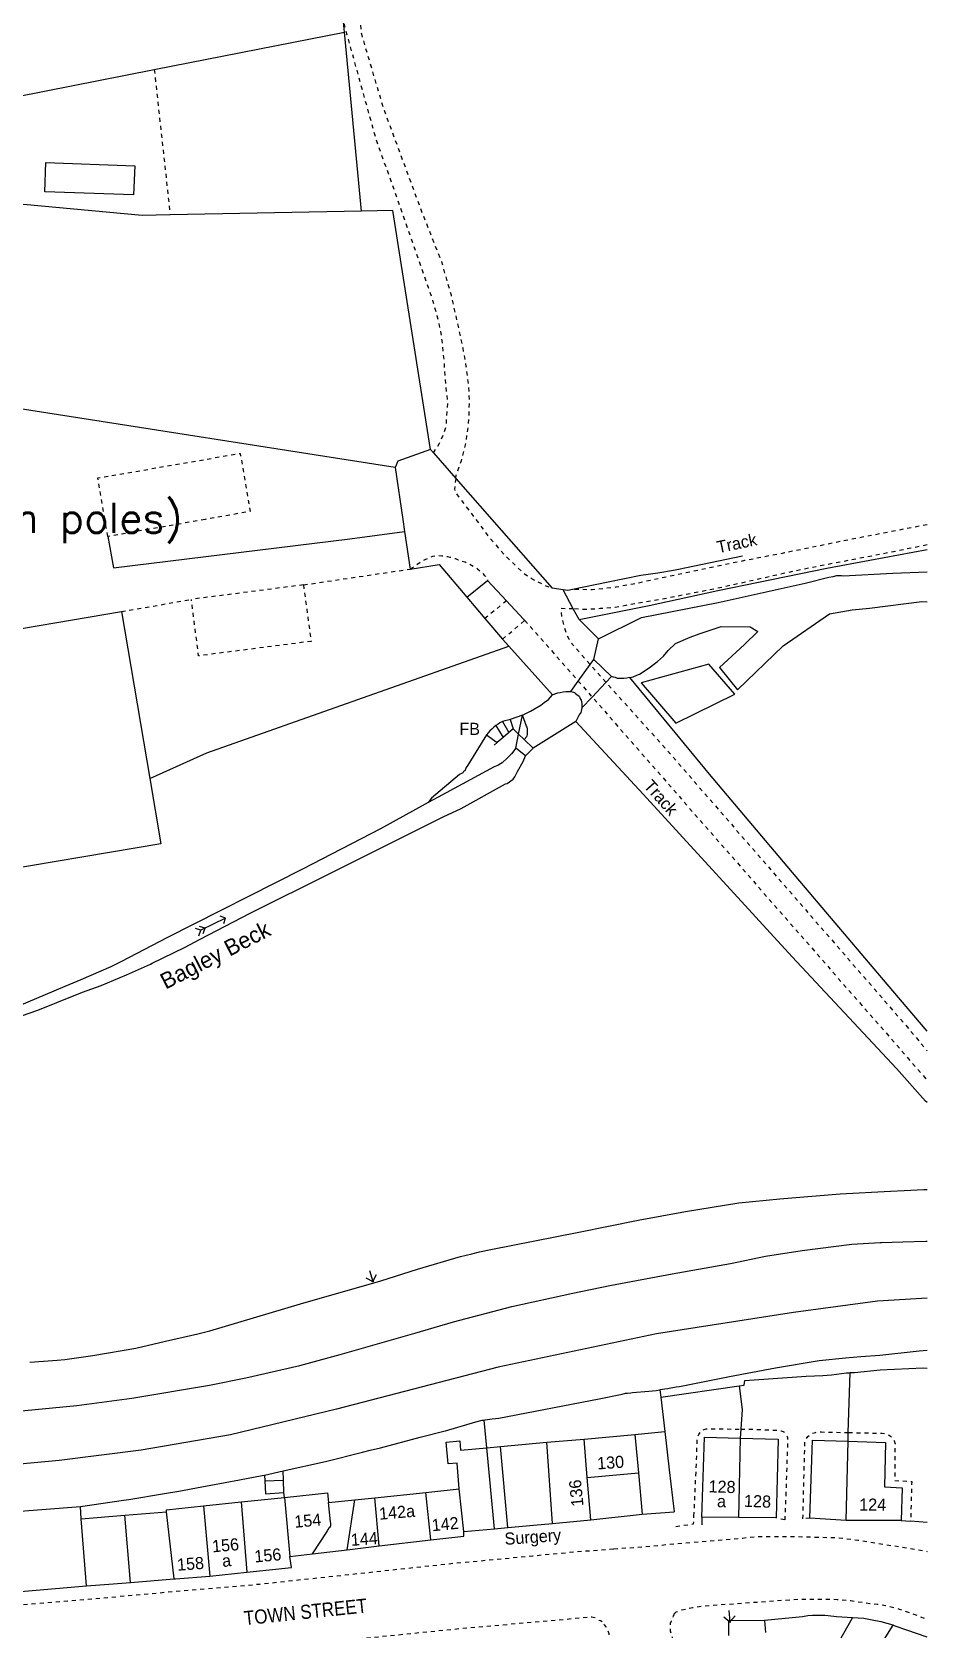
# Model space of a CAD drawing. Extents: x 421500 to 422711, y 436000 to 437000.
# Drawn here: x 422389 to 422500, y 436362.5 to 436560.4 of the extents above; entities that cross this region are included whole.
import ezdxf

# ---------------------------------------------------------------- set-up
doc = ezdxf.new("R2010")
doc.units = 0
doc.linetypes.add('716709-ExBase$0$OS-DASHEDLINE', pattern=[1, 0.5, -0.5])
doc.layers.get('0').update_dxf_attribs({"color": 210})
for name, color, linetype in [('716709-ExBase$0$OS-LINE_0001_BLG_OUTLINE', 7, 'Continuous'), ('716709-ExBase$0$OS-LINE_0003_BLG_OUTLINE_OVHD', 7, '716709-ExBase$0$OS-DASHEDLINE'), ('716709-ExBase$0$OS-LINE_0021_ROAD_OR_TRACK', 8, '716709-ExBase$0$OS-DASHEDLINE'), ('716709-ExBase$0$OS-LINE_0030_BLG_DIVISION', 8, 'Continuous'), ('716709-ExBase$0$OS-LINE_0030_OBSTRUCTING_FEAT', 8, 'Continuous'), ('716709-ExBase$0$OS-LINE_0032_PATH_OR_EDGE', 8, '716709-ExBase$0$OS-DASHEDLINE'), ('716709-ExBase$0$OS-LINE_0052_STEP_OR_UNCLASS', 8, 'Continuous'), ('716709-ExBase$0$OS-LINE_0059_WATER_EDGE_LIMIT', 8, 'Continuous'), ('716709-ExBase$0$OS-PARLIAMENT_CONSTITNCY_0079', 8, 'Continuous'), ('716709-ExBase$0$OS-PT_0026_BENCH_MARK_LOCN', 8, 'Continuous'), ('716709-ExBase$0$OS-SYMB_0026_BENCH_MARK', 8, 'Continuous'), ('716709-ExBase$0$OS-SYMB_0069_DIRECTION_OF_FL', 8, 'Continuous'), ('716709-ExBase$0$OS-TEXT_BUILDING_OR_STRUCTURE', 4, 'Continuous'), ('716709-ExBase$0$OS-TEXT_INLAND_WATER', 4, 'Continuous'), ('716709-ExBase$0$OS-TEXT_ROAD_NAME', 7, 'Continuous'), ('716709-ExBase$0$OS-TEXT_ROADSIDE', 4, 'Continuous'), ('716709-ExBase$0$OS-TEXT_STRUCTURE', 4, 'Continuous'), ('z-dwgnotes', 11, 'Continuous')]:
    doc.layers.add(name, color=color, linetype=linetype)
doc.styles.add('716709-ExBase$0$Romans', font='romans.shx', dxfattribs={"width": 0.9})
doc.styles.add('716709-ExBase$0$Standard', font='romans.shx')
doc.styles.add('KL_LTAG', font='romans.shx')

# ---------------------------------------------------------------- blocks, each defined once
blk = doc.blocks.new('716709-ExBase$0$OS-BENCH MARK')
at = {"linetype": 'Continuous'}
blk.add_line((1.42, 0), (0, 0), dxfattribs=at)
at = {"linetype": 'Continuous', "flags": 128}
blk.add_lwpolyline([(0.707, 0.707), (0, 0), (0.707, -0.707)], dxfattribs=at)
blk = doc.blocks.new('716709-ExBase$0$OS-FLOW ARROW')
at = {"linetype": 'Continuous', "flags": 128}
for points in [[(0.5, 0.5), (0, 0), (0.5, -0.5)], [(0, 0), (3.438, 0)], [(3.35, 0.5), (2.85, 0), (3.35, -0.5)], [(3.938, 0.5), (3.438, 0), (3.938, -0.5)]]:
    blk.add_lwpolyline(points, dxfattribs=at)
blk = doc.blocks.new('716709-ExBase$0$OS-DOT')
at = {"linetype": 'Continuous'}
blk.add_circle((0, 0), 0.05, dxfattribs=at)

msp = doc.modelspace()

# ---------------------------------------------------------------- linework, layer by layer
at = {"layer": '716709-ExBase$0$OS-LINE_0001_BLG_OUTLINE'}
for p, q in [((422400.07, 436488.58), (422403.58, 436467.89)), ((422457.45, 436386.03), (422463.75, 436386.6)), ((422463.75, 436386.6), (422464.2, 436381.85)), ((422445.38, 436384.94), (422447.1, 436385.1)), ((422447.1, 436385.1), (422452.85, 436385.62)), ((422448, 436375.05), (422447.1, 436385.1)), ((422452.85, 436385.62), (422457.45, 436386.03)), ((422464.2, 436381.85), (422464.68, 436376.73)), ((422414.94, 436378.23), (422420.29, 436378.79)), ((422425.75, 436378.15), (422429.04, 436378.5)), ((422428.06, 436372.29), (422429.04, 436378.5)), ((422429.04, 436378.5), (422431.49, 436378.75)), ((422431.49, 436378.75), (422437.85, 436379.42)), ((422432.05, 436372.77), (422431.49, 436378.75)), ((422437.85, 436379.42), (422441.98, 436379.85)), ((422395.1, 436376.15), (422394.98, 436377.67)), ((422395.1, 436376.15), (422400.49, 436376.58)), ((422400.49, 436376.58), (422405.68, 436377)), ((422405.65, 436377.25), (422410.25, 436377.73)), ((422405.68, 436377), (422405.65, 436377.25)), ((422410.25, 436377.73), (422414.94, 436378.23)), ((422458.3, 436376), (422464.68, 436376.73)), ((422442.55, 436374.55), (422446.35, 436374.9)), ((422446.35, 436374.9), (422448, 436375.05)), ((422453.54, 436375.56), (422458.3, 436376)), ((422476.6, 436376.3), (422472.05, 436376.35)), ((422481.3, 436376.25), (422476.6, 436376.3)), ((422489.95, 436375.93), (422485.45, 436376.21)), ((422496.8, 436375.95), (422489.95, 436375.93)), ((422428.06, 436372.29), (422432.05, 436372.77)), ((422432.05, 436372.77), (422438.46, 436373.52)), ((422420.95, 436371.45), (422423.77, 436371.78)), ((422423.77, 436371.78), (422428.06, 436372.29)), ((422401.21, 436368.26), (422406.6, 436368.68)), ((422411.05, 436369.05), (422415.61, 436369.52))]:
    msp.add_line(p, q, dxfattribs=at)
at = {"layer": '716709-ExBase$0$OS-LINE_0001_BLG_OUTLINE', "flags": 128}
for points in [[(422382.96, 436477.09), (422381.55, 436485.45), (422400.07, 436488.58)], [(422403.58, 436467.89), (422404.95, 436459.8), (422382.4, 436456), (422380.9, 436465)], [(422440.35, 436385.65), (422442.05, 436385.8), (422442.15, 436384.65), (422445.38, 436384.94)], [(422441.98, 436379.85), (422441.7, 436383.05), (422440.6, 436382.95), (422440.35, 436385.65)], [(422472.05, 436376.35), (422472.4, 436386.25), (422476.8, 436386.13)], [(422476.8, 436386.13), (422481.55, 436386), (422481.3, 436376.25)], [(422485.45, 436376.21), (422485.8, 436385.9), (422490.2, 436385.75)], [(422490.2, 436385.75), (422494.85, 436385.6), (422494.7, 436380.1), (422496.9, 436380), (422496.8, 436375.95)], [(422420.29, 436378.79), (422425.65, 436379.35), (422425.75, 436378.15)], [(422369.9, 436375.75), (422381.1, 436376.6), (422394.98, 436377.67)], [(422423.77, 436371.78), (422425.6, 436374.55), (422425.65, 436374.7), (422425.75, 436374.85), (422425.85, 436375.05), (422426, 436375.2), (422426.05, 436375.3), (422426.05, 436375.6), (422426, 436375.75), (422425.75, 436378.15)], [(422438.46, 436373.52), (422442.55, 436374), (422442.55, 436374.55)], [(422448, 436375.05), (422451.2, 436375.35), (422453.54, 436375.56)], [(422415.61, 436369.52), (422421.15, 436370.1), (422420.95, 436371.45)], [(422406.6, 436368.68), (422406.8, 436368.7), (422411.05, 436369.05)], [(422371.25, 436365.7), (422383.2, 436366.75), (422395.75, 436367.82)], [(422395.75, 436367.82), (422398.5, 436368.05), (422401.21, 436368.26)]]:
    msp.add_lwpolyline(points, dxfattribs=at)
at = {"layer": '716709-ExBase$0$OS-LINE_0003_BLG_OUTLINE_OVHD'}
for p, q in [((422398.4, 436497.9), (422398, 436500)), ((422410.45, 436500), (422398.4, 436497.9)), ((422422.65, 436491.9), (422408.75, 436490.1))]:
    msp.add_line(p, q, dxfattribs=at)
at = {"layer": '716709-ExBase$0$OS-LINE_0003_BLG_OUTLINE_OVHD', "flags": 128}
for points in [[(422398, 436500), (422397.15, 436505.15), (422414.8, 436508.2), (422416.05, 436501), (422410.45, 436500)], [(422422.65, 436491.9), (422423.6, 436484.9), (422409.65, 436483.1), (422408.75, 436490.1)]]:
    msp.add_lwpolyline(points, dxfattribs=at)
at = {"layer": '716709-ExBase$0$OS-LINE_0021_ROAD_OR_TRACK', "flags": 128}
for points in [[(422323.12, 436363.94), (422323.5, 436363.85), (422324.3, 436363.7), (422325.05, 436363.65), (422325.45, 436363.6), (422333.45, 436363.1), (422338.55, 436362.9), (422347.5, 436362.55), (422348.45, 436362.6), (422350.5, 436362.65), (422351.05, 436362.65), (422352.9, 436362.8), (422353.6, 436362.85), (422355.9, 436362.95), (422365.65, 436363.55), (422369.9, 436363.8), (422370.85, 436363.95), (422384.75, 436365.25), (422395.65, 436366.15), (422409.5, 436367.4), (422417.2, 436368.05), (422440.95, 436370.6), (422451.05, 436371.55), (422456.25, 436372.05), (422461.13, 436372.41)], [(422461.13, 436372.41), (422463.65, 436372.6), (422466.11, 436372.81)], [(422466.11, 436372.81), (422473.75, 436373.45), (422477.1, 436373.75), (422478.8, 436373.95), (422483.45, 436373.95), (422488.7, 436373.8), (422488.95, 436373.8), (422491.4, 436373.5), (422493.85, 436373.1), (422497.45, 436372.55), (422500, 436372.1)], [(422468.65, 436364.4), (422468.75, 436364.5), (422468.9, 436364.6), (422469.25, 436364.75), (422469.6, 436364.85), (422470.9, 436365.15), (422472.2, 436365.35), (422482.15, 436366.05), (422484.4, 436366.2), (422487.25, 436366.2), (422488.85, 436366.15), (422490.55, 436366), (422492.9, 436365.65), (422493.85, 436365.55), (422494.85, 436365.4), (422495.9, 436365.15), (422496.55, 436364.95), (422497.95, 436364.45), (422498.8, 436364.15), (422500, 436363.7)], [(422459.7, 436363.35), (422459.5, 436363.5), (422459.35, 436363.55), (422459.05, 436363.7), (422458.85, 436363.85), (422458.6, 436363.9), (422458.4, 436363.95), (422458.05, 436363.95), (422457.85, 436363.9), (422442.05, 436362.5), (422422.15, 436360.5), (422402.55, 436358.65), (422384.5, 436357.15), (422363.65, 436355.5), (422345.7, 436354), (422339.8, 436353.5), (422332.05, 436352.85), (422331.6, 436352.8), (422331, 436352.7), (422330.85, 436352.65), (422330.75, 436352.6), (422330.6, 436352.45), (422330.5, 436352.3), (422330.2, 436351.8)], [(422468.65, 436364.4), (422468.6, 436364.25), (422468.5, 436364.1), (422468.4, 436363.8), (422468.35, 436363.7), (422468.25, 436363.45), (422468.15, 436363.15), (422468.15, 436362.25), (422468.25, 436361.75), (422468.4, 436361.45), (422470.6, 436338.25), (422470.65, 436338.05), (422470.65, 436337.5), (422470.55, 436337.1), (422470.5, 436336.95), (422470.45, 436336.55), (422470.35, 436336.25), (422470.3, 436336.05), (422470.25, 436335.95), (422464.8, 436327.75), (422460.2, 436321.1), (422460.05, 436320.95), (422459.5, 436320.5), (422458.95, 436320.1), (422458.35, 436319.8), (422457, 436319.5), (422456.3, 436319.45), (422442.95, 436318.7), (422442.4, 436318.7), (422441.8, 436318.6), (422441.2, 436318.4), (422440.65, 436318.1), (422440.15, 436317.75), (422439.7, 436317.4), (422439.3, 436316.9), (422403.55, 436272.9), (422403.4, 436272.75), (422402.9, 436271.65), (422402.75, 436271.1), (422402.75, 436269.8), (422402.65, 436269.1), (422402.45, 436268.55), (422402.1, 436267.95), (422401.7, 436267.45), (422399.35, 436264.5), (422390.45, 436271.7), (422393.1, 436275.05), (422393.3, 436275.25), (422393.5, 436275.4), (422393.75, 436275.5), (422394.05, 436275.55), (422394.35, 436275.5), (422397.85, 436275.45), (422398.35, 436275.45), (422398.85, 436275.55), (422399.3, 436275.75), (422399.65, 436275.95), (422400.1, 436276.2), (422400.45, 436276.55), (422400.75, 436277), (422434.2, 436318.6), (422436.85, 436321.2), (422437.6, 436322.05), (422438.4, 436322.9), (422439.2, 436323.65), (422440.1, 436324.25), (422440.5, 436324.5), (422441.35, 436325), (422442.25, 436325.4), (422442.65, 436325.55), (422443.55, 436325.8), (422444.55, 436326), (422452.8, 436326.5), (422453.15, 436326.5), (422453.6, 436326.6), (422454.05, 436326.75), (422454.5, 436327), (422454.65, 436327.1), (422455.05, 436327.45), (422455.3, 436327.8), (422455.55, 436328.2), (422458.55, 436332.6), (422461.95, 436337.9), (422462.25, 436338.3), (422462.4, 436338.55), (422462.5, 436338.7), (422462.65, 436339), (422462.65, 436339.15), (422462.7, 436339.3), (422462.7, 436339.65), (422460.7, 436361.4), (422460.6, 436361.65), (422460.55, 436361.9), (422460.45, 436362.2), (422460.3, 436362.5), (422460.2, 436362.75), (422460, 436363), (422459.85, 436363.15), (422459.7, 436363.35)]]:
    msp.add_lwpolyline(points, dxfattribs=at)
at = {"layer": '716709-ExBase$0$OS-LINE_0030_BLG_DIVISION'}
for p, q in [((422453.54, 436375.56), (422452.85, 436385.62)), ((422457.85, 436381.25), (422457.45, 436386.03)), ((422476.8, 436386.13), (422476.6, 436376.3)), ((422489.95, 436375.93), (422490.2, 436385.75)), ((422457.85, 436381.25), (422464.2, 436381.85)), ((422458.3, 436376), (422457.85, 436381.25)), ((422420.29, 436378.79), (422420.95, 436371.45)), ((422438.46, 436373.52), (422437.85, 436379.42)), ((422442.55, 436374.55), (422441.98, 436379.85)), ((422401.21, 436368.26), (422400.49, 436376.58)), ((422406.6, 436368.68), (422405.68, 436377)), ((422410.25, 436377.73), (422411.05, 436369.05)), ((422414.94, 436378.23), (422415.61, 436369.52)), ((422395.75, 436367.82), (422395.1, 436376.15))]:
    msp.add_line(p, q, dxfattribs=at)
at = {"layer": '716709-ExBase$0$OS-LINE_0030_OBSTRUCTING_FEAT'}
for p, q in [((422427.75, 436560.39), (422427.64, 436561.63)), ((422404.15, 436555.76), (422427.75, 436560.39)), ((422429.86, 436538.23), (422427.75, 436560.39)), ((422429.86, 436538.23), (422406.12, 436537.77)), ((422434.01, 436506.43), (422387.5, 436513.7)), ((422438.4, 436508.66), (422438.78, 436508.26)), ((422438.78, 436508.26), (422441.54, 436505.09)), ((422434.01, 436506.43), (422434.98, 436500)), ((422441.54, 436505.09), (422446.02, 436500)), ((422434.98, 436500), (422435.2, 436498.51)), ((422446.02, 436500), (422453.51, 436491.5)), ((422435.2, 436498.51), (422435.9, 436493.86)), ((422442.93, 436490.38), (422445.5, 436492.45)), ((422445.5, 436492.45), (422447.84, 436489.93)), ((422454.88, 436491.28), (422453.51, 436491.5)), ((422456.12, 436488.92), (422454.88, 436491.28)), ((422442.93, 436490.38), (422445.16, 436487.73)), ((422445.16, 436487.73), (422447.35, 436485.17)), ((422456.85, 436487.6), (422456.12, 436488.92)), ((422459.25, 436485.2), (422456.85, 436487.6)), ((422447.35, 436485.17), (422448.14, 436484.29)), ((422448.14, 436484.29), (422453.55, 436478.25)), ((422449.83, 436475.75), (422448.3, 436475.2)), ((422448.65, 436474.05), (422447.42, 436473)), ((422446.68, 436472.37), (422446.3, 436472.05)), ((422447.42, 436473), (422446.68, 436472.37)), ((422490.23, 436386.83), (422490.45, 436394.25)), ((422466.97, 436391.2), (422476.69, 436392.61)), ((422466.86, 436392.12), (422466.97, 436391.2)), ((422466.97, 436391.2), (422467.47, 436386.95)), ((422445.38, 436384.94), (422445.05, 436388.38)), ((422463.75, 436386.6), (422467.47, 436386.95)), ((422467.47, 436386.95), (422468.03, 436382.21)), ((422476.88, 436387.26), (422476.8, 436386.13)), ((422490.2, 436385.75), (422490.23, 436386.83)), ((422446.35, 436374.9), (422445.38, 436384.94)), ((422417.81, 436381.56), (422417.85, 436380.84)), ((422417.85, 436380.84), (422420.16, 436380.95)), ((422420.16, 436380.95), (422420.13, 436382.07)), ((422420.22, 436379.4), (422420.16, 436380.95)), ((422468.03, 436382.21), (422468.65, 436377)), ((422420.29, 436378.79), (422420.22, 436379.4)), ((422464.68, 436376.73), (422468.65, 436377)), ((422472.05, 436376.35), (422472.05, 436375.4)), ((422496.8, 436375.95), (422497.95, 436375.86)), ((422500, 436375.7), (422497.95, 436375.86)), ((422479.85, 436363.55), (422479.96, 436362.06)), ((422489.12, 436361.01), (422490.77, 436363.88)), ((422493.85, 436359.85), (422495.8, 436362.95))]:
    msp.add_line(p, q, dxfattribs=at)
at = {"layer": '716709-ExBase$0$OS-LINE_0030_OBSTRUCTING_FEAT', "flags": 128}
for points in [[(422372.96, 436549.34), (422376.88, 436550.42), (422404.15, 436555.76)], [(422401.59, 436540.23), (422390.56, 436540.63), (422390.7, 436544.23), (422401.72, 436543.83), (422401.59, 436540.23)], [(422406.12, 436537.77), (422402.65, 436537.7), (422387.95, 436539.05), (422379.53, 436538.89), (422375.69, 436539.43)], [(422438.4, 436508.66), (422433.75, 436538.3), (422429.86, 436538.23)], [(422438.4, 436508.66), (422434.37, 436507.23), (422434.01, 436506.43)], [(422398.4, 436497.9), (422399.1, 436494), (422428.4, 436497.6), (422435.2, 436498.51)], [(422477.1, 436495.45), (422469.15, 436493.8), (422468.55, 436493.7), (422466.6, 436493.35), (422464.5, 436493.05), (422460.43, 436492.25), (422456.02, 436491.31)], [(422456.85, 436487.6), (422465.55, 436489.35), (422474.05, 436491.2), (422487.55, 436493.95), (422500, 436496.3)], [(422435.9, 436493.86), (422439.48, 436494.44), (422442.93, 436490.38)], [(422456.02, 436491.31), (422455.43, 436491.19), (422454.88, 436491.28)], [(422447.84, 436489.93), (422449.96, 436487.65), (422450.1, 436487.5)], [(422403.58, 436467.89), (422410.66, 436471.07), (422448.14, 436484.29)], [(422463.15, 436480.4), (422462.75, 436480.35), (422462.4, 436480.3), (422461.6, 436480.3), (422461.35, 436480.4), (422461.1, 436480.45), (422460.85, 436480.55), (422458.65, 436482.65), (422459.25, 436485.2)], [(422500, 436436.6), (422495.05, 436442.4), (422483.75, 436455.7), (422473, 436468.45), (422463.15, 436480.4)], [(422453.55, 436478.25), (422453.85, 436478.4), (422454.2, 436478.5), (422454.5, 436478.55), (422454.85, 436478.65), (422455.2, 436478.7), (422455.8, 436478.7), (422456.15, 436478.6), (422456.25, 436478.55), (422456.4, 436478.45), (422456.55, 436478.3), (422456.85, 436478.1), (422456.95, 436477.95), (422457, 436477.75), (422457.1, 436477.6), (422457.2, 436477.2), (422457.2, 436476.65), (422457.1, 436476.25), (422457.05, 436476.1), (422456.85, 436475.8), (422456.45, 436474.95)], [(422448.3, 436475.2), (422448, 436475.15), (422447.65, 436475.05), (422447.35, 436474.95), (422447, 436474.8), (422446.8, 436474.65), (422446.5, 436474.45), (422446.25, 436474.25), (422446, 436474), (422445.75, 436473.8), (422445.35, 436473.3)], [(422450.01, 436472.75), (422449.34, 436473.39), (422448.65, 436474.05)], [(422500, 436427.75), (422499.8, 436427.9), (422496.2, 436431.95), (422483.25, 436445.8), (422464.8, 436465.95), (422456.45, 436474.95)], [(422445.35, 436473.3), (422444.8, 436472.45), (422444.7, 436472.25), (422443.05, 436469.55), (422442.85, 436469.25), (422442.65, 436468.85), (422442.5, 436468.75), (422442.4, 436468.6), (422442.25, 436468.5), (422442.1, 436468.45), (422442, 436468.4), (422438.55, 436465.45), (422438.13, 436464.93)], [(422388.7, 436395.55), (422392.1, 436395.8), (422393.05, 436395.9), (422396.55, 436396.4), (422401.85, 436397.3), (422405.55, 436398.15), (422409.55, 436399.05), (422411.05, 436399.45), (422422.3, 436402.8), (422432.25, 436405.65), (422436.8, 436407.1), (422442.15, 436408.65), (422443.55, 436409), (422444.5, 436409.25), (422445.9, 436409.5), (422456.8, 436411.65), (422464.15, 436413.15), (422470.05, 436414.25), (422476.65, 436415.3), (422481.75, 436415.8), (422482.75, 436415.9), (422489.2, 436416.4), (422495.45, 436416.75), (422497.15, 436416.85), (422499.6, 436416.95), (422500, 436416.95)], [(422476.69, 436392.61), (422477.3, 436392.7), (422477.4, 436393.3), (422485, 436393.8), (422487.05, 436393.9), (422488.15, 436394), (422490, 436394.25), (422490.45, 436394.25)], [(422500, 436394.75), (422499.5, 436394.8), (422494.2, 436394.55), (422491, 436394.25), (422490.45, 436394.25)], [(422476.69, 436392.61), (422477.05, 436389.7), (422476.88, 436387.26)], [(422417.85, 436380.84), (422417.95, 436379.25), (422420.22, 436379.4)], [(422479.85, 436363.55), (422475.35, 436363.5), (422475.36, 436361.68)], [(422490.77, 436363.88), (422488.75, 436364), (422487.75, 436364.1), (422487.3, 436364.15), (422485.8, 436364.15), (422485.2, 436364.1), (422484.55, 436364), (422479.85, 436363.55)], [(422495.8, 436362.95), (422494.3, 436363.35), (422493.6, 436363.5), (422492.15, 436363.8), (422490.77, 436363.88)], [(422500, 436361.45), (422497.5, 436362.35), (422496.05, 436362.85), (422495.8, 436362.95)]]:
    msp.add_lwpolyline(points, dxfattribs=at)
at = {"layer": '716709-ExBase$0$OS-LINE_0032_PATH_OR_EDGE'}
for p, q in [((422404.15, 436555.76), (422406.12, 436537.77)), ((422422.65, 436491.9), (422435.9, 436493.86)), ((422400.07, 436488.58), (422408.75, 436490.1)), ((422447.84, 436489.93), (422445.16, 436487.73)), ((422447.35, 436485.17), (422450.1, 436487.5)), ((422482.35, 436376), (422481.3, 436376.25)), ((422485.45, 436376.21), (422484.6, 436376.15))]:
    msp.add_line(p, q, dxfattribs=at)
at = {"layer": '716709-ExBase$0$OS-LINE_0032_PATH_OR_EDGE', "flags": 128}
for points in [[(422441.54, 436505.09), (422441.6, 436505.5), (422442.25, 436507.3), (422442.75, 436509.25), (422443.05, 436511.1), (422443.2, 436513), (422443.25, 436514.85), (422443.15, 436516.65), (422442.85, 436518.95), (422442.45, 436521.25), (422441.95, 436523.6), (422441, 436527.8), (422439.8, 436531.95), (422437.3, 436538.25), (422432.55, 436551.1), (422429.88, 436560.15), (422428.74, 436570.37), (422427.9, 436579.38), (422427.13, 436588.39), (422426.67, 436595.04), (422426.33, 436601.69), (422426.06, 436609.41), (422425.88, 436617.14), (422425.13, 436640.35), (422424.85, 436668.3), (422424.9, 436692.45), (422424.7, 436698.25), (422423.3, 436713.25), (422419.55, 436752.1), (422417.35, 436768.55), (422416.1, 436778.1), (422414.2, 436808.5), (422409.2, 436865.2), (422410, 436868.1), (422408, 436868.6), (422407.34, 436866.06)], [(422438.78, 436508.26), (422439.5, 436509.4), (422440, 436510.5), (422440.35, 436511.45), (422440.55, 436514.45), (422440.25, 436517.5), (422440.1, 436519.8), (422439.85, 436522.2), (422439.7, 436523.3), (422439.25, 436525.25), (422438.7, 436527.15), (422434.25, 436539.9), (422431.65, 436547.2), (422427.64, 436561.63)], [(422441.54, 436505.09), (422441.4, 436503.75), (422441.45, 436503.4), (422444.05, 436500)], [(422444.05, 436500), (422445.7, 436497.75), (422446.8, 436496.5), (422447.65, 436495.55), (422450, 436493.3), (422450.95, 436492.7), (422451.55, 436492.35), (422452.2, 436492.05), (422452.7, 436491.8), (422453.51, 436491.5)], [(422500, 436499.35), (422490.65, 436497.55), (422482.3, 436495.85), (422477.35, 436494.9), (422466.1, 436492.55), (422463.95, 436492.05), (422463.55, 436492), (422461.4, 436491.6), (422460.05, 436491.45), (422458.45, 436491.3), (422456.02, 436491.31)], [(422435.9, 436493.86), (422437.45, 436494.9), (422437.75, 436495.05), (422438.1, 436495.2), (422438.4, 436495.35), (422438.7, 436495.45), (422439.45, 436495.55), (422439.8, 436495.5), (422440.15, 436495.5), (422440.5, 436495.4), (422440.8, 436495.35), (422441.5, 436495.15), (422441.85, 436495), (422442.15, 436494.9), (422442.7, 436494.75), (422443.2, 436494.5), (422443.75, 436494.2), (422444.25, 436493.9), (422444.7, 436493.5), (422444.8, 436493.45), (422445.05, 436493.1), (422445.2, 436493), (422445.5, 436492.45)], [(422500, 436496.85), (422495.35, 436495.9), (422484.45, 436493.8), (422473.95, 436491.45), (422466.8, 436490.05), (422462.65, 436489.35), (422461.3, 436489.1), (422460.85, 436489.05), (422459.45, 436488.95), (422458.85, 436488.9), (422457.35, 436488.85), (422456.12, 436488.92)], [(422450.1, 436487.5), (422456.72, 436479.98), (422458.46, 436478), (422459.7, 436476.6), (422497.5, 436433.4), (422499.9, 436430.6), (422500, 436430.4)], [(422456.12, 436488.92), (422454.6, 436488.95), (422454.65, 436487.95), (422454.95, 436486.75), (422455.1, 436486.3), (422455.3, 436485.75), (422455.55, 436485.2), (422455.65, 436485.05), (422455.9, 436484.7), (422456, 436484.55), (422458.2, 436482.02), (422459, 436481.1), (422460.16, 436479.81), (422467.8, 436471.35), (422497.2, 436437.5), (422500, 436434.15)], [(422471.09, 436376.45), (422471.35, 436382.15), (422471.5, 436385.85), (422471.5, 436386.05), (422471.55, 436386.2), (422471.6, 436386.4), (422471.7, 436386.6), (422472, 436387.05), (422472.15, 436387.15), (422472.6, 436387.3), (422472.8, 436387.3), (422476.88, 436387.26)], [(422476.88, 436387.26), (422478.15, 436387.25), (422481.75, 436387.1), (422481.9, 436387.05), (422482.15, 436386.95), (422482.25, 436386.9), (422482.3, 436386.8), (422482.55, 436386.55), (422482.65, 436386.35), (422482.7, 436386.2), (422482.7, 436385.8), (422482.5, 436379.75), (422482.35, 436376)], [(422484.6, 436376.15), (422484.85, 436385.7), (422484.9, 436385.9), (422485.2, 436386.35), (422485.8, 436386.75), (422486, 436386.8), (422486.15, 436386.85), (422486.35, 436386.9), (422486.9, 436386.9), (422490.23, 436386.83)], [(422490.23, 436386.83), (422494.45, 436386.75), (422494.95, 436386.65), (422495.15, 436386.55), (422495.3, 436386.5), (422495.45, 436386.4), (422495.7, 436386.15), (422495.9, 436385.85), (422495.95, 436385.7), (422496.05, 436385.45), (422496.05, 436385), (422496, 436384.85), (422496, 436380.9), (422498.1, 436380.75), (422497.95, 436375.86)], [(422468.85, 436375.2), (422471.05, 436375.5), (422471.09, 436376.45)]]:
    msp.add_lwpolyline(points, dxfattribs=at)
at = {"layer": '716709-ExBase$0$OS-LINE_0052_STEP_OR_UNCLASS'}
for p, q in [((422446.5, 436474.45), (422447.42, 436473)), ((422447.35, 436474.95), (422448.11, 436473.59)), ((422448.3, 436475.2), (422448.65, 436474.05)), ((422445.35, 436473.3), (422446.68, 436472.37))]:
    msp.add_line(p, q, dxfattribs=at)
at = {"layer": '716709-ExBase$0$OS-LINE_0059_WATER_EDGE_LIMIT'}
for p, q in [((422456.45, 436474.95), (422451.15, 436471.65)), ((422450.2, 436470.7), (422448.99, 436471.66)), ((422451.15, 436471.65), (422450.01, 436472.75)), ((422450.2, 436470.7), (422451.15, 436471.65)), ((422437.14, 436386.24), (422440.22, 436387.04)), ((422429.97, 436384.39), (422430.94, 436384.63)), ((422417.81, 436381.56), (422420.13, 436382.07)), ((422394.98, 436377.67), (422400.33, 436378.45))]:
    msp.add_line(p, q, dxfattribs=at)
at = {"layer": '716709-ExBase$0$OS-LINE_0059_WATER_EDGE_LIMIT', "flags": 128}
for points in [[(422459.25, 436485.2), (422464.6, 436487.85), (422474.1, 436489.7), (422484.9, 436492.1), (422487.8, 436492.85), (422488.35, 436492.95), (422488.8, 436493.05), (422489.4, 436493.05), (422489.6, 436493), (422495.75, 436493.35), (422500, 436493.5)], [(422463.15, 436480.4), (422463.55, 436480.5), (422464, 436480.7), (422464.35, 436480.85), (422465.05, 436481.3), (422465.7, 436481.75), (422466.45, 436482.3), (422466.55, 436482.4), (422467.3, 436483.05), (422467.9, 436483.75), (422468.8, 436484.65), (422470.6, 436485.4), (422471.75, 436485.85), (422474.45, 436486.75), (422478.05, 436486.7), (422479, 436486.1), (422477.35, 436484.5), (422474.25, 436481.65), (422476.5, 436478.9), (422482.15, 436484.35), (422487.9, 436488.3), (422490.7, 436488.8), (422492.85, 436489), (422499.35, 436489.85), (422500, 436489.8)], [(422455.8, 436478.7), (422456.72, 436479.98), (422458.2, 436482.02), (422458.65, 436482.65)], [(422472.95, 436482.05), (422464.55, 436479.75), (422468.85, 436474.75), (422476.15, 436478.35), (422472.95, 436482.05)], [(422457.2, 436476.65), (422458.46, 436478), (422460.16, 436479.81), (422460.85, 436480.55)], [(422449.83, 436475.75), (422450.8, 436476.25), (422452.1, 436477), (422452.5, 436477.3), (422453.05, 436477.7), (422453.55, 436478.25)], [(422448.99, 436471.66), (422449.34, 436473.39), (422449.83, 436475.75)], [(422450.01, 436472.75), (422450.35, 436473.1), (422450.4, 436473.2), (422450.45, 436473.35), (422450.45, 436474.05), (422450.4, 436474.25), (422450.3, 436474.4), (422449.83, 436475.75)], [(422448.99, 436471.66), (422448.45, 436470.95), (422447.9, 436470.4), (422447.3, 436469.85), (422446.9, 436469.6), (422446.75, 436469.5), (422446.3, 436469.35), (422439.35, 436465.6), (422438.13, 436464.93)], [(422387.7, 436438.5), (422389.7, 436439.2), (422392.05, 436440.15), (422395.25, 436441.4), (422397.55, 436442.25), (422400.7, 436443.55), (422403.7, 436444.9), (422403.9, 436445), (422407.9, 436446.95), (422409.85, 436448), (422416.05, 436451.2), (422426.1, 436456.2), (422440, 436463.15), (422442.2, 436464.2), (422447.7, 436467.25), (422447.9, 436467.3), (422448.65, 436467.8), (422448.85, 436468.1), (422448.9, 436468.2), (422449.2, 436468.75), (422449.9, 436470), (422450.2, 436470.7)], [(422438.13, 436464.93), (422432.2, 436461.65), (422422.55, 436456.65), (422405.7, 436448.15), (422400.1, 436445.2), (422398.75, 436444.55), (422395.05, 436442.95), (422393.05, 436442.1), (422387.1, 436439.6), (422382.1, 436437.75), (422380.2, 436437.25), (422379.15, 436437), (422368.1, 436433.9), (422361.3, 436431.85)], [(422386.35, 436389.4), (422394.55, 436390.2), (422401.35, 436391.1), (422411, 436392.7), (422415.5, 436393.6), (422422.2, 436395.15), (422427.2, 436396.5), (422436.45, 436399.15), (422441.25, 436400.55), (422448.5, 436402.45), (422456.05, 436404.1), (422460.65, 436405.05), (422468.4, 436406.5), (422475.6, 436407.8), (422479.95, 436408.7), (422484.5, 436409.4), (422490.65, 436410.2), (422494.2, 436410.4), (422494.35, 436410.4), (422497, 436410.45), (422499.85, 436410.55), (422500, 436410.55)], [(422500, 436397), (422499, 436396.9), (422494.15, 436396.4), (422491.8, 436396.2), (422489.9, 436396.05), (422486.6, 436395.7), (422481.2, 436394.8), (422475.5, 436393.75), (422469.3, 436392.5), (422468.9, 436392.45), (422467.8, 436392.25), (422466.86, 436392.12)], [(422445.05, 436388.38), (422445.2, 436388.4), (422446.05, 436388.55), (422446.9, 436388.6), (422459.35, 436391), (422462.2, 436391.6), (422462.6, 436391.7), (422462.85, 436391.7), (422463.25, 436391.75), (422463.45, 436391.8), (422465.5, 436391.95), (422466.4, 436392.05), (422466.86, 436392.12)], [(422440.22, 436387.04), (422440.25, 436387.05), (422444.05, 436388.15), (422444.8, 436388.35), (422445.05, 436388.38)], [(422420.13, 436382.07), (422425.4, 436383.25), (422429.97, 436384.39)], [(422430.94, 436384.63), (422432.2, 436384.95), (422437.14, 436386.24)], [(422410.03, 436380.09), (422411.15, 436380.3), (422414.73, 436380.97)], [(422414.73, 436380.97), (422417.55, 436381.5), (422417.81, 436381.56)], [(422400.33, 436378.45), (422401, 436378.55), (422405.41, 436379.26)], [(422405.41, 436379.26), (422407.2, 436379.55), (422410.03, 436380.09)]]:
    msp.add_lwpolyline(points, dxfattribs=at)
at = {"layer": '716709-ExBase$0$OS-PARLIAMENT_CONSTITNCY_0079', "flags": 128}
msp.add_lwpolyline([(422500, 436403.49), (422493.85, 436403.1), (422483.45, 436401.72), (422466.46, 436399.07), (422446.82, 436394.93), (422426.75, 436389.72), (422413.59, 436386.53), (422402.54, 436384.63), (422392.35, 436383.36), (422380.77, 436382.3), (422370.05, 436381.66), (422362.09, 436381.76), (422354.97, 436382.4), (422346.05, 436383.78), (422344.2, 436375), (422344.45, 436364.1), (422344.63, 436358.29)], dxfattribs=at)

# ---------------------------------------------------------------- block references
at = {"layer": '716709-ExBase$0$OS-PT_0026_BENCH_MARK_LOCN'}
for p in [(422431.25, 436405.55), (422475.55, 436363.35)]:
    msp.add_blockref('716709-ExBase$0$OS-DOT', p, dxfattribs=at)
at = {"layer": '716709-ExBase$0$OS-SYMB_0026_BENCH_MARK'}
for p, rotation in [((422431.25, 436405.55), 106.5), ((422475.55, 436363.35), 94.80000305175781)]:
    msp.add_blockref('716709-ExBase$0$OS-BENCH MARK', p, dxfattribs=dict(at, rotation=rotation))
at = {"layer": '716709-ExBase$0$OS-SYMB_0069_DIRECTION_OF_FL', "rotation": 206.1999969482422}
msp.add_blockref('716709-ExBase$0$OS-FLOW ARROW', (422413, 436450.6), dxfattribs=at)

# ---------------------------------------------------------------- texts
at = {"layer": '716709-ExBase$0$OS-TEXT_BUILDING_OR_STRUCTURE', "char_height": 1.5, "style": '716709-ExBase$0$Standard'}
for s, insert, width, attachment_point, rotation in [('{\\fHeledd|b0|i0|c0|p34;130}', (422460.8, 436382.35), 4.5, 8, 4.1), ('{\\fHeledd|b0|i0|c0|p34;136}', (422457.25, 436379.4), 4.5, 8, 95.8), ('{\\fHeledd|b0|i0|c0|p34;128}', (422474.55, 436379.35), 4.5, 8, 358.3), ('{\\fHeledd|b0|i0|c0|p34;a}', (422474.5, 436377.55), 1.4167, 8, 359.8), ('{\\fHeledd|b0|i0|c0|p34;128}', (422478.95, 436377.55), 4.5, 8, 357.8), ('{\\fHeledd|b0|i0|c0|p34;124}', (422493.25, 436377.15), 4.5, 8, 359.5), ('{\\fHeledd|b0|i0|c0|p34;154}', (422423.25, 436375.15), 4.5, 8, 5), ('{\\fHeledd|b0|i0|c0|p34;142a}', (422432.1, 436376), 5.9167, 7, 4.8), ('{\\fHeledd|b0|i0|c0|p34;142}', (422440.3, 436374.75), 4.5, 8, 5.6), ('{\\fHeledd|b0|i0|c0|p34;144}', (422430.25, 436372.9), 4.5, 8, 4.1), ('{\\fHeledd|b0|i0|c0|p34;Surgery}', (422451.05, 436374.65), 9.1667, 2, 4.1), ('{\\fHeledd|b0|i0|c0|p34;156}', (422413.05, 436372.1), 4.5, 8, 5), ('{\\fHeledd|b0|i0|c0|p34;156}', (422418.3, 436370.85), 4.5, 8, 5.1), ('{\\fHeledd|b0|i0|c0|p34;158}', (422408.7, 436369.8), 4.5, 8, 4.3), ('{\\fHeledd|b0|i0|c0|p34;a}', (422413.2, 436370.2), 1.4167, 8, 6.9)]:
    msp.add_mtext(s, dxfattribs=dict(at, insert=insert, width=width, attachment_point=attachment_point, rotation=rotation))
at = {"layer": '716709-ExBase$0$OS-TEXT_INLAND_WATER', "insert": (422411.25, 436446.9), "char_height": 2, "width": 19.2432, "attachment_point": 2, "rotation": 27.3, "style": '716709-ExBase$0$Standard'}
msp.add_mtext('{\\fHeledd|b0|i0|c0|p34;Bagley Beck}', dxfattribs=at)
at = {"layer": '716709-ExBase$0$OS-TEXT_ROAD_NAME', "insert": (422422.9, 436364.6), "char_height": 1.75, "width": 26.2216, "attachment_point": 5, "rotation": 6, "style": '716709-ExBase$0$Romans'}
msp.add_mtext('{\\fHeledd|b0|i0|c0|p34;TOWN STREET}', dxfattribs=at)
at = {"layer": '716709-ExBase$0$OS-TEXT_ROADSIDE', "char_height": 1.5, "width": 6.5833, "style": '716709-ExBase$0$Standard'}
for insert, attachment_point, rotation in [((422476.55, 436496.3), 8, 11.7), ((422467.55, 436466.05), 2, 311.7)]:
    msp.add_mtext('{\\fHeledd|b0|i0|c0|p34;Track}', dxfattribs=dict(at, insert=insert, attachment_point=attachment_point, rotation=rotation))
at = {"layer": '716709-ExBase$0$OS-TEXT_STRUCTURE', "insert": (422444.55, 436473.3), "char_height": 1.5, "width": 3.4167, "attachment_point": 9, "style": '716709-ExBase$0$Standard'}
msp.add_mtext('{\\fHeledd|b0|i0|c0|p34;FB}', dxfattribs=at)
at = {"layer": 'z-dwgnotes', "insert": (422260.78, 436652.11), "char_height": 3.75, "attachment_point": 1, "style": 'KL_LTAG'}
msp.add_mtext_dynamic_manual_height_columns('{\\LApril 2014:\\P}\\Pisland c changed to walkthrough\\P\\Ptoucans to 3.15 or 3.6m\\P\\Pz-designdims moved to mastersetout\\P\\Pnew bus stop added\\P\\Phardstanding for haldos\\P\\P{\\LMay 2014:\\P}\\Pisland C changed back again\\P\\Pshelter added to stop with bus layby\\P\\P2 no. pr-cycboll added\\P\\PHawthorn Grove crossing from toucan to 2.7 ped\\P{\\L\\PJune 2014:\\P}\\Pzig-zags omitted, stoplines corrected (1.0m from poles)\\P\\P\\P\\P{\\L\\PCONSTRUCTION SET\\P\\P}July 2014: Eastern bus stop moved southwards\\P\\PSee mastersetout for designdims\\P\\PSEE WORD DOC FOR OTHER CHANGES', width=187.718, gutter_width=50, heights=[0], dxfattribs=at)

doc.saveas('drawing.dxf')
